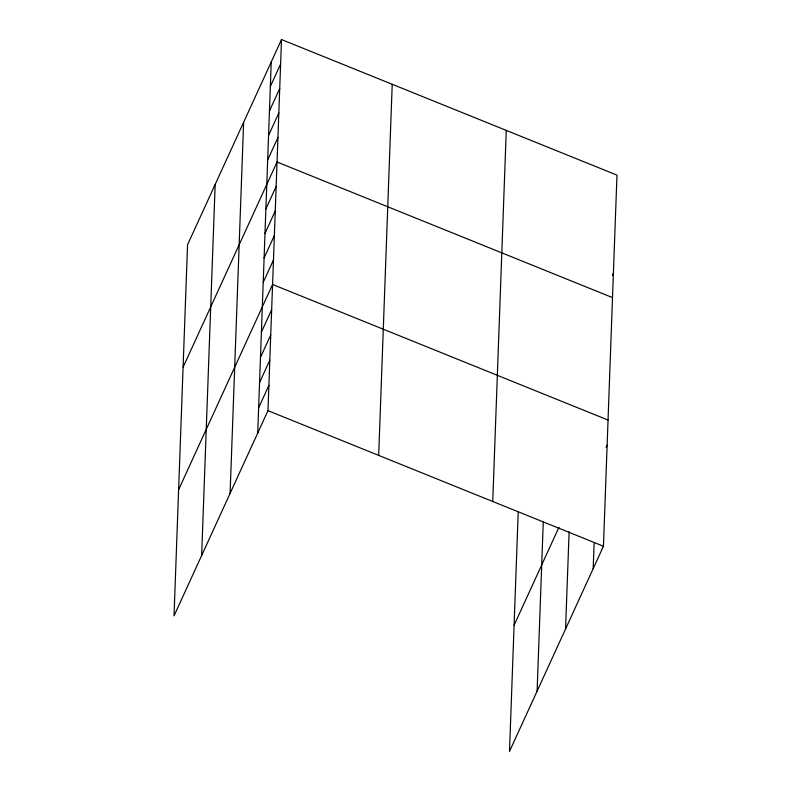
<?xml version="1.0" encoding="UTF-8"?>
<svg xmlns="http://www.w3.org/2000/svg" width="791" height="791" viewBox="0 0 791 791"><rect width="100%" height="100%" fill="white"/><g stroke="black" fill="none" stroke-linecap="round" stroke-linejoin="round"><path stroke-width="1.19" d="M201.646 555.539L215.172 184.441M230.092 493.386L243.628 122.289M257.718 433.072L271.244 61.975M281.507 39.55L187.556 244.765L174.02 615.863L267.981 410.648L281.507 39.55L616.98 175.137L603.444 546.235L509.493 751.45L518.243 511.391M378.681 455.389L392.217 84.291M492.744 501.494L506.27 130.396M537.109 691.126L543.269 522.09M565.565 628.983L569.115 531.651M593.181 568.66L594.1 543.427M270.354 86.466L280.617 64.041M269.454 110.958L279.727 88.533M268.564 135.449L278.827 113.024M267.674 159.94L277.938 137.515M183.087 367.222L277.048 162.017L612.511 297.604M265.885 208.923L276.148 186.508M264.995 233.414L275.258 210.999M264.095 257.915L274.368 235.491M263.205 282.407L273.468 259.982M178.628 489.688L272.579 284.473L608.042 420.061M261.396 332.131L271.659 309.706M260.476 357.364L270.74 334.939M259.557 382.597L269.82 360.182M258.637 407.83L268.9 385.415M612.372 275.347L613.401 273.113M514.091 625.276L558.98 527.221M606.094 447.538L607.122 445.293M267.981 410.648L603.444 546.235"/></g></svg>
